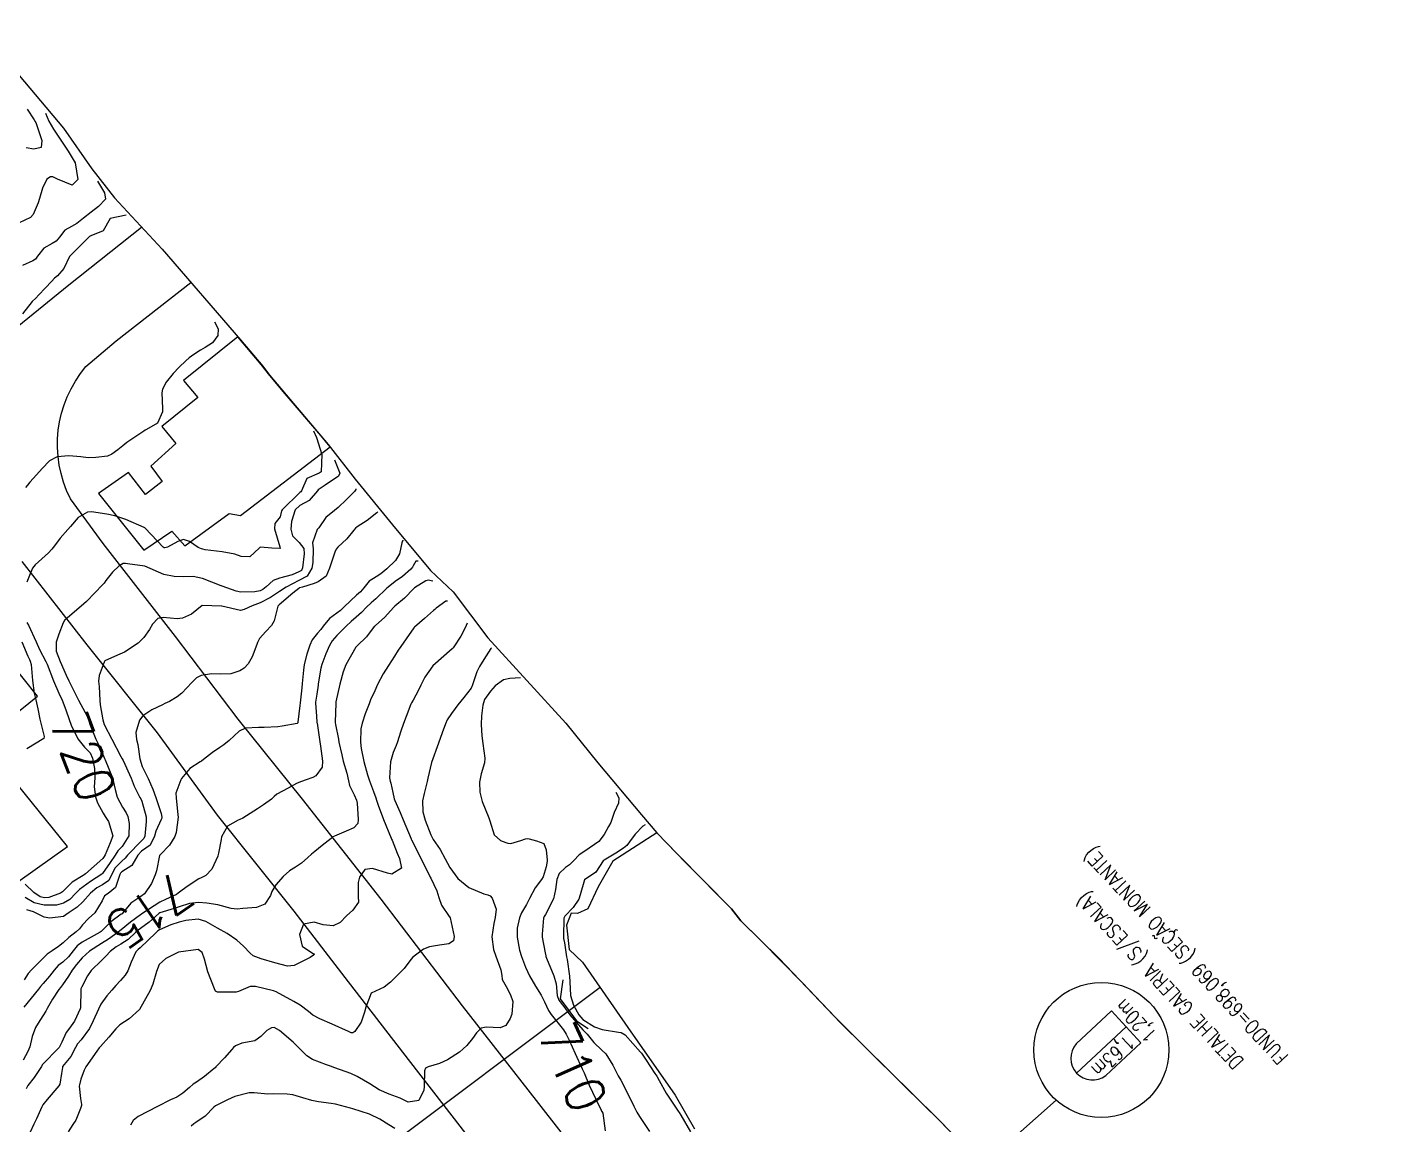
# Model space of a CAD drawing. Header units: metres. Extents: x 298520 to 308411, y 7433745 to 7450750.
# Drawn here: x 300435.8 to 300576.1, y 7449016.3 to 7449130.2 of the extents above; entities that cross this region are included whole.
import ezdxf
from ezdxf.enums import TextEntityAlignment as Align

# ---------------------------------------------------------------- set-up
doc = ezdxf.new("R2010")
doc.units = ezdxf.units.M
doc.header["$LTSCALE"] = 10
doc.linetypes.add('CONTINUO', pattern=[0])
for name, color, linetype in [('Area', 45, 'Continuous'), ('Cotas', 45, 'Continuous'), ('Curvas de Nivel 1m', 11, 'Continuous'), ('Curvas de Nivel 5m', 15, 'Continuous'), ('Edificações', 30, 'Continuous'), ('Hidrografia', 140, 'Continuous'), ('Pontes e viadutos', 190, 'Continuous'), ('TEXTO', 45, 'Continuous'), ('Vias Primárias', 230, 'Continuous')]:
    doc.layers.add(name, color=color, linetype=linetype)
doc.styles.add('ROMANS', font='romans', dxfattribs={"height": 0.2})
doc.styles.add('Style-STANDARD', font='STANDARD.shx')

msp = doc.modelspace()

# ---------------------------------------------------------------- linework, layer by layer
at = {"layer": 'Area'}
msp.add_polyline3d([(300430.72, 7449130.18, 726.69), (300439.56, 7449119.7, 725.25), (300442.48, 7449115.48, 723.81), (300444.84, 7449112.48, 722.84), (300449.8, 7449107.15, 721.87), (300457.91, 7449097.75, 720.85), (300460.22, 7449095.02, 727.58), (300460.94, 7449094.04, 728.1), (300467.02, 7449086.9, 727.92), (300469.82, 7449083.29, 718.64), (300473.68, 7449078.58, 716.68), (300477.62, 7449073.85, 714.1), (300479.98, 7449071.62, 713.02), (300483.55, 7449066.86, 711.68), (300491.66, 7449058, 709.7), (300494.98, 7449053.88, 709.56), (300499.49, 7449048.5, 708.72), (300501.08, 7449046.62, 707.75), (300503.19, 7449044.46, 707.61), (300508.84, 7449038.75, 707.45), (300509.82, 7449037.51, 707.62), (300513.8, 7449033.59, 707.55), (300520.15, 7449026.93, 707.43), (300530.22, 7449017, 707.73), (300531.75, 7449015.41, 707.7)], dxfattribs=at)
at = {"layer": 'Curvas de Nivel 1m', "flags": 128}
for points, elevation in [([(300437.7, 7449121.26), (300438.05, 7449120.41), (300438.52, 7449119.61), (300440.04, 7449117.31), (300440.76, 7449116.11), (300441.05, 7449114.38), (300440.45, 7449113.8), (300438.95, 7449114.41), (300438.46, 7449114.64), (300438.22, 7449114.65), (300437.83, 7449114.42), (300437.38, 7449113.49), (300437.07, 7449112.42), (300436.92, 7449111.94), (300436.42, 7449110.73), (300436.13, 7449110.43), (300434.96, 7449109.9)], 724), ([(300443.07, 7449114.2), (300443.81, 7449112.98), (300443.9, 7449112.35), (300443.2, 7449111.58), (300442.42, 7449110.98), (300441.62, 7449110.37), (300440.95, 7449109.83), (300440.4, 7449109.52), (300439.68, 7449109.11), (300439.15, 7449108.4), (300438.8, 7449107.98), (300438.38, 7449107.75), (300437.52, 7449107.27), (300436.86, 7449106.43), (300436.65, 7449106.13), (300436.36, 7449105.96), (300435.32, 7449105.47)], 723), ([(300446.05, 7449110.68), (300444.41, 7449110.34), (300443.68, 7449109.07), (300442.39, 7449108.53), (300442.27, 7449108.47), (300442.14, 7449108.36), (300440.36, 7449106.55), (300440.27, 7449106.48), (300440.17, 7449106.39), (300439.58, 7449105.16), (300438.93, 7449104.4), (300438.61, 7449104.13), (300438.33, 7449103.84), (300437.64, 7449103.1), (300437.01, 7449102.42), (300436.68, 7449102.06), (300436.31, 7449101.72), (300435.29, 7449100.45)], 722), ([(300455.21, 7449099.63), (300455.6, 7449098.88), (300455.56, 7449098.21), (300455.01, 7449097.45), (300454.25, 7449096.96), (300453.78, 7449096.69), (300453.07, 7449096.23), (300452.58, 7449095.9), (300452.23, 7449095.59), (300451.55, 7449094.92), (300450.92, 7449094.26), (300450.2, 7449093.35), (300449.82, 7449092.65), (300449.75, 7449092.27), (300449.83, 7449090.62), (300449.82, 7449090.27), (300449.32, 7449089.11), (300448.15, 7449088.44), (300448.04, 7449088.39), (300447.89, 7449088.29), (300446.13, 7449087.09), (300445.7, 7449086.75), (300445.19, 7449086.33), (300444.58, 7449085.88), (300444.12, 7449085.7), (300442.92, 7449085.54), (300442.11, 7449085.53), (300441.35, 7449085.61), (300440.12, 7449085.72), (300438.91, 7449085.61), (300438.11, 7449085.2), (300437.33, 7449084.42), (300436.76, 7449083.76), (300436.08, 7449082.98), (300435.83, 7449082.69), (300435.61, 7449082.44)], 721), ([(300467.68, 7449085.3), (300468.23, 7449083.91), (300468.09, 7449083.61), (300466.68, 7449082.67), (300466.07, 7449082.27), (300465.97, 7449082.19), (300465.89, 7449082.08), (300465.05, 7449081.1), (300464.06, 7449080.58), (300463.57, 7449080.11), (300463.21, 7449078.93), (300463.14, 7449078.11), (300463.32, 7449077.42), (300464.01, 7449076.75), (300464.47, 7449076.1), (300464.53, 7449075.57), (300464.36, 7449074.1), (300464.23, 7449073.84), (300463.98, 7449073.69), (300463.27, 7449073.4), (300461.97, 7449073.05), (300461.31, 7449072.79), (300460.57, 7449072.14), (300460.22, 7449071.87), (300459.95, 7449071.74), (300459.41, 7449071.62), (300457.95, 7449071.59), (300457.45, 7449071.68), (300456.02, 7449072.2), (300455.95, 7449072.23), (300455.91, 7449072.24), (300453.96, 7449073.02), (300453, 7449073.2), (300451.97, 7449073.18), (300451.03, 7449073.2), (300449.97, 7449073.43), (300447.98, 7449074.29), (300446.2, 7449074.53), (300445.99, 7449074.57), (300445.73, 7449074.57), (300445.33, 7449074.33), (300444.64, 7449073.67), (300443.96, 7449072.81), (300443.76, 7449072.53), (300443.6, 7449072.34), (300442.79, 7449071.51), (300441.94, 7449070.63), (300441.65, 7449070.36), (300439.92, 7449068.9), (300439.67, 7449068.64), (300439.52, 7449068.39), (300439.07, 7449067.22), (300438.78, 7449066.4), (300438.8, 7449065.48), (300439.21, 7449064.4), (300439.84, 7449062.99), (300440.1, 7449062.39), (300440.37, 7449061.84), (300441.12, 7449060.38), (300441.8, 7449059.11), (300442.05, 7449058.62), (300442.16, 7449058.36), (300442.34, 7449057.81), (300442.91, 7449056.35), (300443.2, 7449055.79), (300443.74, 7449054.5), (300443.8, 7449054.34), (300443.88, 7449054.2), (300444.64, 7449052.33), (300444.9, 7449051.13), (300445.13, 7449050.33), (300445.68, 7449049.3), (300446.07, 7449048.71), (300446.23, 7449048.31), (300446.38, 7449047.59), (300446.34, 7449046.31), (300445.63, 7449045.23), (300445.19, 7449044.76), (300444.9, 7449044.33), (300444.38, 7449043.56), (300443.6, 7449042.4), (300443.54, 7449042.34), (300442.37, 7449041.58), (300441.58, 7449041.04), (300441.2, 7449040.76), (300440.84, 7449040.38), (300440.22, 7449039.73), (300439.56, 7449039.34), (300438.82, 7449039.13), (300437.56, 7449039.12), (300436.51, 7449039.37), (300435.57, 7449039.93)], 719), ([(300469.87, 7449082.3), (300469.89, 7449082.22), (300469.75, 7449082.03), (300468.92, 7449081.19), (300468.06, 7449080.35), (300467.65, 7449080.06), (300466.78, 7449079.33), (300466.03, 7449078.27), (300465.94, 7449078.16), (300465.86, 7449078.08), (300465.39, 7449076.71), (300465.46, 7449076.09), (300465.42, 7449074.66), (300465.3, 7449074.09), (300464.82, 7449073.24), (300463.96, 7449072.78), (300462.65, 7449072.12), (300461.95, 7449071.64), (300461.04, 7449071.04), (300459.94, 7449070.48), (300459.13, 7449070.16), (300458.31, 7449069.78), (300457.93, 7449069.68), (300455.99, 7449070.14), (300455.93, 7449070.15), (300453.93, 7449070.22), (300452.84, 7449069.31), (300451.91, 7449068.88), (300451.34, 7449068.83), (300449.91, 7449068.95), (300449.34, 7449068.85), (300448.8, 7449068.28), (300448.47, 7449067.71), (300447.89, 7449066.88), (300447.3, 7449066.3), (300445.87, 7449065.37), (300445.16, 7449065.04), (300443.86, 7449064.45), (300443.78, 7449064.34), (300443.26, 7449062.94), (300443.19, 7449062.35), (300443.27, 7449061.79), (300443.31, 7449060.35), (300443.36, 7449059.9), (300443.63, 7449058.34), (300443.79, 7449057.88), (300444.57, 7449056.33), (300445.52, 7449054.55), (300445.64, 7449054.32), (300445.74, 7449054.14), (300446.57, 7449052.31), (300446.87, 7449051.47), (300447.48, 7449050.29), (300447.57, 7449050.17), (300447.69, 7449049.9), (300448.13, 7449048.29), (300448.13, 7449047.82), (300447.99, 7449046.29), (300447.88, 7449046.04), (300447.64, 7449045.81), (300446.2, 7449044.31), (300445.94, 7449044), (300445.62, 7449043.71), (300444.93, 7449043), (300444.58, 7449042.33), (300444.25, 7449041.68), (300443.59, 7449041.24), (300443.01, 7449040.92), (300442.35, 7449040.36), (300441.56, 7449039.47), (300440.99, 7449038.94), (300440.13, 7449038.38), (300439.81, 7449038.13), (300439.55, 7449037.95), (300438.15, 7449037.8), (300437.55, 7449037.9), (300436.43, 7449038.43), (300435.77, 7449038.65)], 718), ([(300472.17, 7449079.89), (300472.05, 7449079.83), (300471.04, 7449079.02), (300470.03, 7449078.35), (300469.84, 7449078.22), (300469.67, 7449078.03), (300468.94, 7449077.11), (300468.01, 7449076.26), (300467.84, 7449076.05), (300467.69, 7449075.74), (300467.15, 7449074.07), (300466.81, 7449073.23), (300465.96, 7449072.65), (300465.57, 7449072.47), (300464.36, 7449072.1), (300464.03, 7449072.02), (300463.95, 7449071.96), (300463.33, 7449071.49), (300461.93, 7449070.26), (300461.86, 7449070.21), (300461.8, 7449070.13), (300461.42, 7449068.62), (300461.13, 7449068.14), (300460.53, 7449067.51), (300459.89, 7449066.77), (300459.68, 7449066.36), (300459.6, 7449066.15), (300459.14, 7449064.89), (300458.71, 7449064.16), (300458.3, 7449063.72), (300457.85, 7449063.42), (300456.91, 7449063.12), (300455.85, 7449063.1), (300454.92, 7449063.13), (300453.84, 7449062.96), (300453.36, 7449062.71), (300452.86, 7449062.23), (300451.82, 7449061.12), (300451.35, 7449060.73), (300450.55, 7449060.26), (300450.05, 7449060.03), (300449.81, 7449059.91), (300448.72, 7449059.37), (300447.8, 7449058.78), (300447.45, 7449058.3), (300447.05, 7449057.02), (300447.12, 7449056.3), (300447.26, 7449055.8), (300447.49, 7449054.29), (300447.73, 7449053.5), (300448.35, 7449052.28), (300448.82, 7449051.16), (300449.14, 7449050.28), (300449.68, 7449048.64), (300449.77, 7449048.27), (300449.77, 7449048.17), (300449.67, 7449048.01), (300449.13, 7449046.8), (300449, 7449046.28), (300448.55, 7449045.36), (300447.63, 7449044.72), (300447.25, 7449044.3), (300446.66, 7449043.25), (300445.61, 7449042.58), (300445.46, 7449042.46), (300445.4, 7449042.32), (300444.96, 7449040.95), (300444.2, 7449040.33), (300443.81, 7449040.1), (300443.57, 7449039.58), (300442.79, 7449038.35), (300442.16, 7449037.75), (300441.53, 7449037.08), (300441.22, 7449036.68), (300440.87, 7449036.38), (300440.12, 7449035.78), (300439.51, 7449035.21), (300439.05, 7449034.85), (300438.39, 7449034.4), (300437.87, 7449034.04), (300437.5, 7449033.72), (300436.24, 7449032.43), (300435.88, 7449032.03), (300435.47, 7449031.4)], 717), ([(300474.81, 7449076.9), (300474.73, 7449076.9), (300474.65, 7449076.7), (300474.4, 7449075.57), (300473.99, 7449074.86), (300473.08, 7449073.99), (300472.48, 7449073.5), (300471.97, 7449073.18), (300471.25, 7449072.73), (300470.69, 7449072.02), (300470.35, 7449071.62), (300469.95, 7449071.26), (300468.67, 7449070.05), (300468.29, 7449069.69), (300467.92, 7449069.42), (300467.14, 7449068.84), (300466.5, 7449068.07), (300466.25, 7449067.73), (300465.9, 7449067.32), (300465.34, 7449066.63), (300465.09, 7449066.09), (300464.8, 7449065.16), (300464.53, 7449064.09), (300464.45, 7449063.5), (300464.31, 7449062.1), (300464.27, 7449061.66), (300464.1, 7449060.1), (300464.07, 7449059.84), (300463.86, 7449058.1), (300463.85, 7449058.04), (300463.79, 7449057.96), (300462.23, 7449057.68), (300461.79, 7449057.64), (300460.37, 7449057.56), (300459.78, 7449057.55), (300458.45, 7449057.5), (300457.78, 7449057.19), (300457.26, 7449056.69), (300456.74, 7449056.19), (300456.2, 7449055.76), (300455.76, 7449055.47), (300455.01, 7449054.95), (300454.06, 7449054.22), (300453.88, 7449054.08), (300453.74, 7449053.99), (300452.66, 7449053.3), (300451.79, 7449052.25), (300451.71, 7449052.12), (300451.21, 7449050.74), (300451.23, 7449050.25), (300451.43, 7449048.5), (300451.44, 7449048.25), (300451.25, 7449046.65), (300451.12, 7449046.26), (300450.55, 7449045.34), (300449.62, 7449044.39), (300449.56, 7449044.33), (300449.52, 7449044.27), (300449.2, 7449042.68), (300449.08, 7449042.28), (300448.67, 7449041.37), (300447.95, 7449040.29), (300447.57, 7449040.03), (300446.55, 7449039.33), (300445.71, 7449038.32), (300445.63, 7449038.24), (300445.55, 7449038.19), (300444.47, 7449037.4), (300443.52, 7449036.47), (300443.46, 7449036.4), (300443.37, 7449036.34), (300441.51, 7449035.29), (300440.98, 7449034.9), (300440.55, 7449034.38), (300440.09, 7449033.79), (300439.49, 7449033.23), (300439.02, 7449032.87), (300438.58, 7449032.4), (300438.11, 7449031.77), (300437.46, 7449031.01), (300437.18, 7449030.69), (300436.96, 7449030.42), (300435.43, 7449028.56)], 716), ([(300477.87, 7449072.73), (300477.37, 7449072.83), (300477.15, 7449072.76), (300475.95, 7449072.02), (300475.92, 7449072), (300475.88, 7449071.96), (300474.94, 7449070.97), (300473.93, 7449070.12), (300473.79, 7449069.98), (300472.9, 7449069.01), (300471.9, 7449068.12), (300471.84, 7449068.07), (300471.79, 7449068.01), (300470.98, 7449066.94), (300470, 7449066.03), (300469.94, 7449065.97), (300469.88, 7449065.89), (300468.85, 7449064.05), (300468.56, 7449063.34), (300468.2, 7449062.05), (300467.81, 7449060.23), (300467.79, 7449060.08), (300467.79, 7449060.06), (300467.74, 7449058.1), (300467.75, 7449058.06), (300467.78, 7449057.86), (300468.07, 7449056.36), (300468.13, 7449056.05), (300468.41, 7449054.71), (300468.58, 7449054.05), (300468.95, 7449052.82), (300469.1, 7449052.04), (300469.21, 7449051.54), (300469.7, 7449050.56), (300469.94, 7449050.03), (300470, 7449049.71), (300470.13, 7449048.03), (300470.1, 7449047.6), (300469.66, 7449047.16), (300468.87, 7449046.82), (300467.65, 7449046.29), (300467.5, 7449046.21), (300467.31, 7449046.06), (300466.39, 7449045.32), (300465.63, 7449044.71), (300465.28, 7449044.43), (300464.91, 7449044.09), (300464.23, 7449043.48), (300463.61, 7449043.07), (300463.01, 7449042.7), (300462.33, 7449042.12), (300461.58, 7449041.23), (300461.18, 7449040.54), (300461.02, 7449040.14), (300460.45, 7449039.25), (300459.56, 7449038.88), (300458.16, 7449038.77), (300457.56, 7449038.7), (300456.96, 7449038.78), (300455.56, 7449039.15), (300454.42, 7449039.35), (300453.56, 7449039.42), (300452.64, 7449039.31), (300451.56, 7449038.95), (300451.04, 7449038.78), (300449.55, 7449038.33), (300449.45, 7449038.27), (300448.45, 7449037.37), (300447.53, 7449036.71), (300447.29, 7449036.54), (300447.04, 7449036.3), (300446.26, 7449035.57), (300445.51, 7449035.08), (300445.03, 7449034.8), (300444.39, 7449034.33), (300443.97, 7449033.87), (300443.49, 7449033.39), (300442.44, 7449032.36), (300442.04, 7449031.79), (300441.46, 7449030.66), (300441.37, 7449030.46), (300441.35, 7449030.37), (300441.31, 7449028.49), (300441.29, 7449028.37), (300440.69, 7449027.1), (300440.18, 7449026.38), (300439.85, 7449025.93), (300439.39, 7449024.92), (300439.1, 7449024.39), (300437.36, 7449022.56), (300437.31, 7449022.48), (300437.27, 7449022.42), (300436.52, 7449021.25), (300435.86, 7449020.43), (300435.67, 7449020.1)], 714), ([(300479.4, 7449070.64), (300479.2, 7449070.66), (300478.21, 7449069.94), (300478.07, 7449069.8), (300477.93, 7449069.68), (300477, 7449068.86), (300475.96, 7449067.96), (300475.93, 7449067.93), (300475.9, 7449067.89), (300475.11, 7449066.75), (300474.53, 7449065.97), (300474.26, 7449065.59), (300473.87, 7449064.94), (300473.28, 7449063.99), (300472.72, 7449063.12), (300472.13, 7449062.01), (300471.83, 7449061.37), (300471.41, 7449060.42), (300471.25, 7449060.02), (300470.86, 7449058.96), (300470.52, 7449058.02), (300470.4, 7449057.4), (300470.36, 7449056.02), (300470.42, 7449055.36), (300470.7, 7449054.02), (300471.07, 7449052.66), (300471.29, 7449052.01), (300471.7, 7449050.91), (300471.94, 7449050.25), (300472.02, 7449050.01), (300472.19, 7449049.5), (300472.73, 7449048), (300473.54, 7449046.09), (300473.59, 7449045.99), (300473.64, 7449045.86), (300474.16, 7449044.52), (300474.39, 7449043.98), (300474.61, 7449042.97), (300473.6, 7449042.36), (300473.15, 7449042.45), (300471.61, 7449042.92), (300470.8, 7449042.82), (300470.27, 7449042.02), (300470.13, 7449041.48), (300470.11, 7449040.02), (300470.15, 7449039.44), (300469.56, 7449038.6), (300468.91, 7449038.04), (300468.24, 7449037.35), (300467.54, 7449037), (300466.5, 7449037.1), (300465.54, 7449037.38), (300464.46, 7449037.17), (300464.05, 7449036.09), (300464.3, 7449034.88), (300465.5, 7449034.1), (300465.54, 7449034.08), (300465.55, 7449034.03), (300465.5, 7449033.93), (300465.13, 7449033.72), (300463.49, 7449032.87), (300462.8, 7449032.8), (300461.49, 7449033.14), (300460.07, 7449033.57), (300459.5, 7449033.76), (300459.23, 7449033.88), (300458.92, 7449034.16), (300458.23, 7449034.89), (300457.52, 7449035.5), (300456.53, 7449036.19), (300455.53, 7449036.76), (300454.31, 7449037.45), (300453.54, 7449037.68), (300452.24, 7449037.54), (300451.54, 7449037.37), (300450.7, 7449037.09), (300449.53, 7449036.58), (300449.34, 7449036.46), (300449.12, 7449036.28), (300447.51, 7449034.7), (300447.29, 7449034.52), (300447.05, 7449034.3), (300446.58, 7449033.22), (300446.22, 7449032.31), (300445.94, 7449031.86), (300445.47, 7449031.31), (300444.99, 7449030.8), (300444.56, 7449030.33), (300444.04, 7449029.74), (300443.44, 7449028.85), (300443.17, 7449028.34), (300442.64, 7449027.13), (300442.27, 7449026.36), (300441.39, 7449025.17), (300441.01, 7449024.75), (300440.79, 7449024.38), (300440.32, 7449023.44), (300439.47, 7449022.39), (300439.44, 7449022.31), (300439.35, 7449021.68), (300439.16, 7449020.57), (300439.08, 7449020.39), (300437.87, 7449018.97), (300437.42, 7449018.42), (300437.31, 7449018.22), (300436.76, 7449016.97), (300436.49, 7449016.43), (300436.11, 7449015.6)], 713), ([(300481.44, 7449068.37), (300481.22, 7449067.9), (300480.77, 7449067.02), (300480.05, 7449065.91), (300479.98, 7449065.81), (300479.88, 7449065.72), (300477.86, 7449063.94), (300477.03, 7449062.77), (300476.62, 7449061.95), (300476.37, 7449061.41), (300475.82, 7449060.38), (300475.66, 7449060.11), (300475.59, 7449059.96), (300475.08, 7449058.68), (300474.83, 7449057.97), (300474.56, 7449057.19), (300474.16, 7449055.98), (300474.05, 7449055.68), (300473.75, 7449054.97), (300473.48, 7449053.98), (300473.37, 7449052.33), (300473.44, 7449051.98), (300473.5, 7449051.77), (300473.7, 7449050.82), (300473.86, 7449050.15), (300473.91, 7449049.99), (300474.46, 7449048.75), (300474.78, 7449047.97), (300475.61, 7449046), (300475.62, 7449045.96), (300475.64, 7449045.92), (300476.66, 7449043.95), (300477.59, 7449042.04), (300477.64, 7449041.94), (300478.27, 7449040.62), (300478.5, 7449039.93), (300478.76, 7449039.12), (300479.55, 7449037.97), (300479.6, 7449037.91), (300479.65, 7449037.81), (300480.08, 7449035.9), (300480, 7449035.42), (300479.51, 7449035.11), (300478.56, 7449034.97), (300477.51, 7449034.8), (300476.89, 7449034.56), (300476.05, 7449033.95), (300475.76, 7449033.69), (300475.49, 7449033.37), (300474.88, 7449032.57), (300474.3, 7449031.98), (300473.46, 7449031.15), (300472.82, 7449030.64), (300471.45, 7449030.01), (300470.92, 7449028.54), (300470.77, 7449028.02), (300470.43, 7449027.01), (300469.77, 7449026.03), (300469.55, 7449025.88), (300469.4, 7449025.91), (300469.31, 7449025.94), (300469.11, 7449026.03), (300467.41, 7449026.79), (300466.16, 7449027.34), (300465.43, 7449027.73), (300464.97, 7449028.09), (300464.11, 7449028.77), (300463.44, 7449029.16), (300461.61, 7449030.13), (300461.45, 7449030.2), (300461.35, 7449030.24), (300459.46, 7449030.69), (300458.92, 7449030.7), (300457.71, 7449030.18), (300457.45, 7449030.11), (300455.53, 7449030.12), (300455.45, 7449030.13), (300455.33, 7449030.2), (300455.22, 7449030.44), (300454.54, 7449032.21), (300454.19, 7449033.52), (300453.93, 7449034.22), (300453.51, 7449034.53), (300451.5, 7449034.25), (300450.16, 7449033.6), (300449.49, 7449032.98), (300449.21, 7449032.27), (300448.82, 7449030.93), (300448.54, 7449030.28), (300447.43, 7449028.3), (300446.38, 7449027.35), (300445.41, 7449026.71), (300445.2, 7449026.53), (300445, 7449026.32), (300444.27, 7449025.46), (300443.38, 7449024.48), (300443.27, 7449024.34), (300443.01, 7449023.98), (300441.88, 7449022.36), (300441.7, 7449022.03), (300441.34, 7449021.09), (300441.2, 7449020.51), (300441.19, 7449020.37), (300441.32, 7449019.08), (300441.42, 7449018.47), (300441.41, 7449018.37), (300441.31, 7449018.06), (300440.82, 7449016.85), (300440.53, 7449016.38), (300440.05, 7449015.62)], 712), ([(300435.22, 7449066.45), (300435.87, 7449064.96), (300436.03, 7449064.6), (300436.09, 7449064.44), (300436.2, 7449064.09), (300436.35, 7449062.43), (300436.52, 7449061.13), (300436.69, 7449060.43), (300436.88, 7449059.5), (300437.11, 7449058.42), (300437.55, 7449056.63), (300437.53, 7449056.41), (300435.75, 7449055.35)], 721), ([(300483.94, 7449065.81), (300483.88, 7449065.76), (300483.16, 7449064.59), (300482.71, 7449063.88), (300482.41, 7449063.33), (300481.93, 7449061.89), (300481.91, 7449061.81), (300481.83, 7449061.63), (300481.07, 7449060.65), (300480.47, 7449059.9), (300480.19, 7449059.52), (300479.8, 7449059.01), (300479.36, 7449058.35), (300479.16, 7449057.92), (300478.84, 7449056.99), (300478.46, 7449055.93), (300477.74, 7449053.94), (300477.36, 7449052.3), (300477.27, 7449051.94), (300476.95, 7449050.7), (300476.79, 7449049.95), (300476.82, 7449048.81), (300477.07, 7449047.95), (300477.65, 7449046.41), (300477.91, 7449045.94), (300478.62, 7449044.91), (300479.15, 7449043.92), (300479.61, 7449043.05), (300480.47, 7449041.9), (300481.58, 7449040.97), (300483.15, 7449040.3), (300483.58, 7449040.22), (300483.82, 7449040.11), (300484.03, 7449039.86), (300484.42, 7449038.72), (300484.33, 7449037.86), (300484.18, 7449037.23), (300483.99, 7449035.86), (300484.17, 7449034.52), (300484.39, 7449033.86), (300484.91, 7449032.42), (300485.01, 7449031.85), (300485.06, 7449031.44), (300485.46, 7449030.69), (300485.91, 7449029.84), (300486.15, 7449029.13), (300486.05, 7449027.83), (300485.88, 7449027.38), (300485.42, 7449026.65), (300484.85, 7449026.41), (300483.41, 7449026.49), (300482.89, 7449026.39), (300482.38, 7449025.88), (300481.97, 7449025.31), (300481.39, 7449024.59), (300480.62, 7449023.9), (300479.37, 7449023.11), (300478.57, 7449022.73), (300477.37, 7449022.37), (300477.09, 7449022.22), (300477.01, 7449021.94), (300476.96, 7449020.32), (300476.92, 7449019.94), (300476.4, 7449018.87), (300475.32, 7449018.72), (300474.47, 7449019.12), (300473.33, 7449019.54), (300472.3, 7449020), (300471.34, 7449020.61), (300470.01, 7449021.36), (300469.36, 7449021.66), (300468.27, 7449022.05), (300467.6, 7449022.29), (300467.37, 7449022.39), (300466.84, 7449022.59), (300465.37, 7449023.14), (300464.8, 7449023.51), (300464.2, 7449024.1), (300463.8, 7449024.52), (300463.39, 7449024.92), (300461.96, 7449026.12), (300461.41, 7449026.43), (300461.12, 7449026.42), (300460.66, 7449026.14), (300460.03, 7449025.51), (300459.39, 7449025.05), (300458.05, 7449024.83), (300457.39, 7449024.56), (300457.18, 7449024.39), (300457.01, 7449024.18), (300456.26, 7449023.3), (300455.36, 7449022.37), (300455.28, 7449022.28), (300455.19, 7449022.2), (300454.18, 7449021.38), (300453.34, 7449020.79), (300453, 7449020.57), (300452.63, 7449020.24), (300451.94, 7449019.63), (300451.32, 7449019.22), (300450.65, 7449018.93), (300449.31, 7449018.27), (300447.3, 7449017.23), (300446.79, 7449016.82), (300446.52, 7449016.31)], 711), ([(300496.85, 7449050.85), (300497.14, 7449050.26), (300497.11, 7449049.71), (300496.66, 7449048.73), (300496.32, 7449047.71), (300496.09, 7449047.28), (300495.65, 7449046.47), (300495.07, 7449045.73), (300493.63, 7449044.73), (300493.05, 7449044.34), (300492.48, 7449043.76), (300492.05, 7449043.33), (300491.61, 7449043.03), (300490.97, 7449042.4), (300490.74, 7449041.78), (300490.57, 7449040.77), (300490.37, 7449039.79), (300489.56, 7449038.18), (300489.4, 7449037.95), (300489.35, 7449037.8), (300489.2, 7449036.14), (300489.21, 7449035.8), (300489.51, 7449034.2), (300489.58, 7449033.87), (300489.6, 7449033.8), (300489.65, 7449033.65), (300490.41, 7449031.79), (300490.64, 7449030.96), (300490.76, 7449029.78), (300490.94, 7449029.27), (300491.44, 7449028.62), (300492.08, 7449027.76), (300493.41, 7449026.22), (300493.87, 7449025.74), (300494.55, 7449024.89), (300495.39, 7449024.1), (300495.8, 7449023.72), (300496.52, 7449022.55), (300496.96, 7449021.7), (300497.09, 7449021.45), (300497.35, 7449020.97), (300498.03, 7449019.69), (300498.72, 7449018.28), (300499.03, 7449017.68), (300499.31, 7449017.23), (300500.33, 7449015.66)], 709), ([(300499.89, 7449047.45), (300499.66, 7449047.31), (300498.84, 7449046.49), (300498.27, 7449045.69), (300498, 7449045.33), (300497.64, 7449045.04), (300496.83, 7449044.51), (300495.62, 7449043.81), (300495.52, 7449043.72), (300494.77, 7449042.57), (300493.59, 7449041.75), (300493.13, 7449040.2), (300492.99, 7449039.76), (300492.43, 7449038.89), (300491.55, 7449037.98), (300491.46, 7449037.77), (300491.42, 7449035.88), (300491.42, 7449035.77), (300491.43, 7449035.68), (300491.52, 7449035.24), (300491.73, 7449033.77), (300491.78, 7449033.49), (300492.03, 7449031.76), (300492.06, 7449031.17), (300492.13, 7449029.76), (300492.44, 7449028.76), (300493, 7449027.75), (300493.43, 7449027.29), (300494.62, 7449026.53), (300495.41, 7449026.23), (300497.13, 7449025.98), (300497.41, 7449025.93), (300497.82, 7449025.7), (300499.39, 7449023.9), (300499.49, 7449023.78), (300499.56, 7449023.68), (300499.98, 7449023.06), (300500.9, 7449021.66), (300501.08, 7449021.39), (300501.35, 7449020.94), (300502.07, 7449019.64), (300503.31, 7449017.76), (300503.41, 7449017.63), (300503.58, 7449017.36), (300504.57, 7449015.62)], 708)]:
    msp.add_lwpolyline(points, dxfattribs=dict(at, elevation=elevation))
at = {"layer": 'Curvas de Nivel 5m', "flags": 128}
for points, elevation in [([(300435.78, 7449121.67), (300436.53, 7449120.55), (300436.6, 7449120.43), (300436.68, 7449120.28), (300437.3, 7449118.42), (300437.24, 7449117.68), (300436.49, 7449117.53), (300435.7, 7449117.65)], 725), ([(300465.49, 7449088.3), (300465.78, 7449087.62), (300466.34, 7449085.86), (300466.28, 7449084.08), (300466.09, 7449083.93), (300464.81, 7449083.37), (300464.23, 7449082.1), (300464.17, 7449082), (300464.07, 7449081.92), (300462.22, 7449080.13), (300462.16, 7449080.02), (300462.04, 7449079.39), (300461.46, 7449078.71), (300461.44, 7449078.14), (300462, 7449076.29), (300462.03, 7449076.15), (300462.03, 7449076.13), (300462, 7449076.1), (300461.17, 7449076.14), (300460, 7449076.25), (300459.93, 7449076.23), (300459.85, 7449076.15), (300458.89, 7449075.26), (300457.99, 7449075.28), (300457.34, 7449075.52), (300456, 7449075.78), (300454.25, 7449075.97), (300454, 7449076.03), (300453.86, 7449076.08), (300453.54, 7449076.23), (300452.61, 7449076.85), (300452.01, 7449077.05), (300451.41, 7449076.85), (300450.33, 7449076.27), (300450.08, 7449076.19), (300450, 7449076.2), (300449.88, 7449076.27), (300448.02, 7449078.23), (300447.99, 7449078.26), (300447.93, 7449078.29), (300446.03, 7449079.12), (300444.88, 7449079.49), (300444.04, 7449079.66), (300442.47, 7449079.93), (300442.05, 7449079.89), (300441.09, 7449079.32), (300440.28, 7449078.39), (300440.02, 7449078.08), (300439.22, 7449077.19), (300438.62, 7449076.4), (300438.36, 7449076.05), (300438, 7449075.67), (300436.61, 7449074.43), (300436.34, 7449074.07), (300435.96, 7449073.15), (300435.77, 7449072.62)], 720), ([(300476.34, 7449074.81), (300476.09, 7449074.81), (300475.81, 7449074.32), (300475.76, 7449074.19), (300475.59, 7449073.96), (300474.73, 7449073.21), (300473.96, 7449072.68), (300473.56, 7449072.39), (300473.1, 7449071.99), (300471.94, 7449070.91), (300471.47, 7449070.48), (300470.98, 7449070.02), (300470.46, 7449069.49), (300469.92, 7449069.01), (300469.4, 7449068.55), (300468.86, 7449068.05), (300467.89, 7449067.09), (300467.42, 7449066.53), (300467.13, 7449066.07), (300466.75, 7449065.2), (300466.34, 7449064.08), (300466.24, 7449063.69), (300465.98, 7449062.08), (300465.96, 7449061.95), (300465.82, 7449061.01), (300465.71, 7449060.18), (300465.71, 7449060.08), (300465.79, 7449058.73), (300465.84, 7449058.08), (300465.85, 7449058.01), (300466.16, 7449056.08), (300466.22, 7449055.61), (300466.41, 7449054.07), (300466.38, 7449053.43), (300465.72, 7449052.53), (300465.42, 7449052.38), (300464.61, 7449052.09), (300463.95, 7449051.86), (300463.71, 7449051.75), (300462.86, 7449051.27), (300461.7, 7449050.63), (300461.42, 7449050.41), (300461.12, 7449050.14), (300460.31, 7449049.52), (300459.68, 7449049.11), (300458.16, 7449048.17), (300457.85, 7449048), (300457.67, 7449047.93), (300456.55, 7449047.31), (300455.96, 7449046.2), (300455.9, 7449045.94), (300455.63, 7449044.53), (300455.58, 7449044.25), (300455.56, 7449044.2), (300454.93, 7449042.88), (300454.31, 7449042.21), (300453.84, 7449041.97), (300453.59, 7449041.85), (300452.4, 7449041.06), (300451.58, 7449040.48), (300451.45, 7449040.37), (300451.27, 7449040.25), (300450.12, 7449039.72), (300449.56, 7449039.44), (300447.77, 7449038.3), (300447.65, 7449038.2), (300447.55, 7449038.13), (300446.49, 7449037.36), (300445.53, 7449036.58), (300445.39, 7449036.46), (300445.22, 7449036.32), (300444.24, 7449035.61), (300443.51, 7449035.17), (300442.26, 7449034.36), (300441.5, 7449033.67), (300440.89, 7449032.97), (300440.45, 7449032.38), (300440.09, 7449031.77), (300439.46, 7449030.87), (300439.25, 7449030.6), (300439.09, 7449030.39), (300438.42, 7449029.38), (300437.88, 7449028.41), (300437.72, 7449028.13), (300437.42, 7449027.64), (300436.94, 7449026.89), (300436.66, 7449026.43), (300436.31, 7449025.52), (300436.05, 7449024.43), (300435.86, 7449023.96), (300435.37, 7449023.05)], 715), ([(300435.77, 7449068.44), (300435.91, 7449068.16), (300436.71, 7449066.43), (300437.08, 7449065.63), (300437.72, 7449064.41), (300437.86, 7449064.11), (300438.52, 7449062.4), (300439.09, 7449061.12), (300439.41, 7449060.39), (300439.8, 7449059.4), (300440.16, 7449058.39), (300440.36, 7449057.81), (300441.04, 7449056.38), (300441.75, 7449055.52), (300442.31, 7449054.92), (300442.57, 7449054.36), (300442.77, 7449053.31), (300442.79, 7449052.35), (300442.75, 7449051.4), (300442.89, 7449050.35), (300443.1, 7449049.76), (300443.68, 7449048.66), (300443.87, 7449048.34), (300444.21, 7449047.79), (300444.68, 7449046.33), (300444.39, 7449045.58), (300443.88, 7449044.34), (300443.79, 7449044.17), (300443.62, 7449043.96), (300441.84, 7449042.37), (300441.7, 7449042.27), (300441.6, 7449042.21), (300440.44, 7449041.53), (300439.58, 7449040.66), (300439.44, 7449040.52), (300439.24, 7449040.39), (300438.05, 7449039.92), (300437.57, 7449039.88), (300437.15, 7449040), (300436.47, 7449040.43), (300435.59, 7449041.32)], 720), ([(300486.95, 7449062.72), (300485.85, 7449062.65), (300485.19, 7449062.51), (300484.32, 7449061.86), (300483.83, 7449061.33), (300483.23, 7449060.46), (300483.06, 7449059.88), (300482.92, 7449058.76), (300482.88, 7449057.88), (300482.96, 7449056.69), (300483.05, 7449055.88), (300483.24, 7449054.39), (300483.22, 7449053.88), (300482.87, 7449052.74), (300482.72, 7449051.88), (300482.75, 7449050.84), (300482.99, 7449049.88), (300483.67, 7449048.19), (300483.78, 7449047.87), (300484.22, 7449046.43), (300484.87, 7449045.85), (300485.43, 7449045.64), (300485.64, 7449045.57), (300485.94, 7449045.53), (300486.98, 7449045.83), (300487.47, 7449046), (300487.65, 7449046.04), (300487.84, 7449046.01), (300488.63, 7449045.81), (300489.36, 7449045.51), (300489.63, 7449044.88), (300489.72, 7449043.79), (300489.71, 7449043.7), (300489.61, 7449043.1), (300489.32, 7449042.08), (300489.15, 7449041.8), (300488.47, 7449040.92), (300487.89, 7449039.82), (300487.79, 7449039.6), (300487.57, 7449039.2), (300487.07, 7449038.32), (300486.85, 7449037.83), (300486.62, 7449036.75), (300486.6, 7449035.83), (300486.86, 7449034.48), (300487.07, 7449033.82), (300487.49, 7449032.72), (300487.9, 7449031.82), (300488.52, 7449030.75), (300489.11, 7449029.8), (300489.45, 7449029.1), (300489.86, 7449028.22), (300490.14, 7449027.79), (300491.41, 7449026.19), (300491.69, 7449025.77), (300492.02, 7449025.14), (300492.61, 7449023.76), (300493.36, 7449022.17), (300493.55, 7449021.75), (300494.08, 7449020.48), (300494.43, 7449019.74), (300495.31, 7449017.89), (300495.37, 7449017.78), (300495.39, 7449017.73), (300495.48, 7449017.56), (300495.75, 7449015.72)], 710), ([(300473.91, 7449015.98), (300473.29, 7449016.37), (300472.35, 7449016.95), (300471.3, 7449017.45), (300469.55, 7449018.03), (300469.31, 7449018.09), (300467.76, 7449018.49), (300467.32, 7449018.56), (300465.99, 7449018.74), (300465.32, 7449018.88), (300464.38, 7449019.15), (300463.33, 7449019.45), (300462.75, 7449019.54), (300461.33, 7449019.57), (300460.75, 7449019.55), (300459.33, 7449019.66), (300458.83, 7449019.66), (300457.32, 7449019.3), (300456.56, 7449018.95), (300455.31, 7449018.32), (300455.16, 7449018.2), (300454.25, 7449017.26), (300453.29, 7449016.6), (300453.06, 7449016.46), (300452.8, 7449016.23)], 710)]:
    msp.add_lwpolyline(points, dxfattribs=dict(at, elevation=elevation))
at = {"layer": 'Edificações', "elevation": 720.88}
msp.add_lwpolyline([(300457.64, 7449098.06), (300451.99, 7449093.52), (300453.48, 7449091.78), (300449.76, 7449088.75), (300451.22, 7449087.01), (300448.63, 7449084.64), (300449.79, 7449083.05), (300448.05, 7449081.7), (300446.29, 7449084.01), (300443.2, 7449081.81), (300447.88, 7449075.94), (300450.8, 7449077.92), (300452.15, 7449076.38), (300456.75, 7449079.73), (300457.92, 7449079.55), (300467.21, 7449086.66), (300466.24, 7449087.83), (300462.54, 7449092.16), (300460.94, 7449094.04), (300460.07, 7449095.2)], close=True, dxfattribs=at)
at = {"layer": 'Edificações'}
msp.add_lwpolyline([(300425.32, 7449071.76), (300414.57, 7449062.87), (300433.28, 7449040.43), (300439.97, 7449045.22), (300431.07, 7449056.16), (300436.85, 7449060.82), (300433.87, 7449064.53), (300434.55, 7449065.17), (300431.34, 7449069.18), (300430.79, 7449068.75), (300428.49, 7449071.5), (300426.58, 7449070.08)], close=True, dxfattribs=at)
at = {"layer": 'Hidrografia', "elevation": 707.75}
for points in [[(300534.61, 7449012.43), (300530.5, 7449016.71), (300526.69, 7449020.48), (300522.88, 7449024.24), (300519.58, 7449027.53), (300516.17, 7449031.1), (300511.99, 7449035.38), (300509.82, 7449037.51), (300508.84, 7449038.75), (300504.14, 7449043.5), (300501.08, 7449046.62), (300496.53, 7449043.7), (300495.01, 7449041.02), (300493.93, 7449038.74), (300492.87, 7449038.26), (300492.2, 7449038.29), (300491.73, 7449037.07), (300492.01, 7449034.55), (300493.37, 7449033.22), (300498.09, 7449026.45), (300503, 7449019.42), (300505, 7449015.93)], [(300495.21, 7449030.58), (300471.25, 7449012.63), (300469.4, 7449010.82), (300474.91, 7448992.41), (300476.37, 7448985.5), (300479.96, 7448975.41), (300478.25, 7448969.46), (300474.58, 7448967.28), (300454.45, 7448953.59), (300446.32, 7448951.82), (300438.32, 7448946.12), (300430.23, 7448936.26), (300424.18, 7448928.44), (300424.43, 7448919.29), (300423.16, 7448915.64)]]:
    msp.add_lwpolyline(points, dxfattribs=at)
at = {"layer": 'Pontes e viadutos'}
msp.add_lwpolyline([(300491.35, 7449031.4), (300491.08, 7449029.41), (300492.75, 7449027.14), (300493.99, 7449026.33)], dxfattribs=at)
at = {"layer": 'TEXTO', "linetype": 'CONTINUO'}
for points in [[(300547.65, 7449021.46, 0), (300551.31, 7449024.87, 0), (300548.24, 7449028.16, 0), (300544.58, 7449024.75, 0)], [(300544.63, 7449021.72, 0), (300549.77, 7449026.51, 0)], [(300402.45, 7448894.73, 0), (300542.52, 7449018.92, 0)]]:
    msp.add_polyline3d(points, dxfattribs=at)
msp.add_circle((300547.2, 7449024.12), 7, dxfattribs=at)
msp.add_arc((300546.29, 7449023.26), 2.26, 138.8846, 307.1154, dxfattribs=at)
at = {"layer": 'Vias Primárias', "elevation": 720.61}
msp.add_lwpolyline([(300430.47, 7449095.63), (300440.1, 7449103.44), (300447.66, 7449109.45)], dxfattribs=at)
at = {"layer": 'Vias Primárias'}
for points, elevation in [([(300576.09, 7448968.15), (300563.54, 7448958.44), (300556.1, 7448952.44, -0.402619), (300539.5, 7448953.89), (300531.17, 7448964.38), (300524.84, 7448972.5), (300517.28, 7448982.21), (300510.88, 7448990.38), (300503.97, 7448999.2), (300496.77, 7449008.42), (300488.63, 7449018.87), (300480.93, 7449028.68), (300472.51, 7449039.74), (300464.35, 7449050.14), (300457.69, 7449058.43), (300451.17, 7449066.99), (300443.66, 7449076.63), (300440.27, 7449081.28, -0.301915), (300441.89, 7449094.98, 0), (300445.02, 7449097.64), (300452.77, 7449103.71)], 713.8), ([(300530.49, 7448952.46), (300524.79, 7448959.61), (300518.41, 7448968.01), (300512.71, 7448975.33), (300507.71, 7448981.75), (300503.21, 7448987.48), (300498.32, 7448993.7), (300492.56, 7449001.03), (300486.35, 7449008.94), (300480.11, 7449016.97), (300475.33, 7449023.13), (300468.77, 7449031.64), (300463.49, 7449038.5), (300455.53, 7449048.47), (300449.3, 7449057), (300442.02, 7449066.12), (300435.27, 7449074.76, 0.10245)], 720.61)]:
    msp.add_lwpolyline(points, format="xyb", dxfattribs=dict(at, elevation=elevation))

# ---------------------------------------------------------------- texts
at = {"layer": 'Cotas', "style": 'Style-STANDARD'}
for s, rotation, p in [('720', 291.0308, (300441.58, 7449054.53, 720)), ('715', 214.5724, (300448.48, 7449038.57, 715)), ('710', 293.7001, (300492.39, 7449022.35, 710))]:
    msp.add_text(s, height=4, rotation=rotation, dxfattribs=at).set_placement(p, align=Align.MIDDLE_CENTER)
at = {"layer": 'TEXTO', "style": 'ROMANS', "width": 0.8}
for s, rotation, p in [('FUNDO=698,069 (SEÇÃO MONTANTE)', 133, (300566.67, 7449023.49)), ('DETALHE GALERIA (S/ESCALA)', 133, (300562.04, 7449022.99)), ('1,20m', 133, (300553.07, 7449025.76)), ('1,63m', 223, (300549.78, 7449025.76))]:
    msp.add_text(s, height=1.5, rotation=rotation, dxfattribs=at).set_placement(p)

doc.saveas('drawing.dxf')
